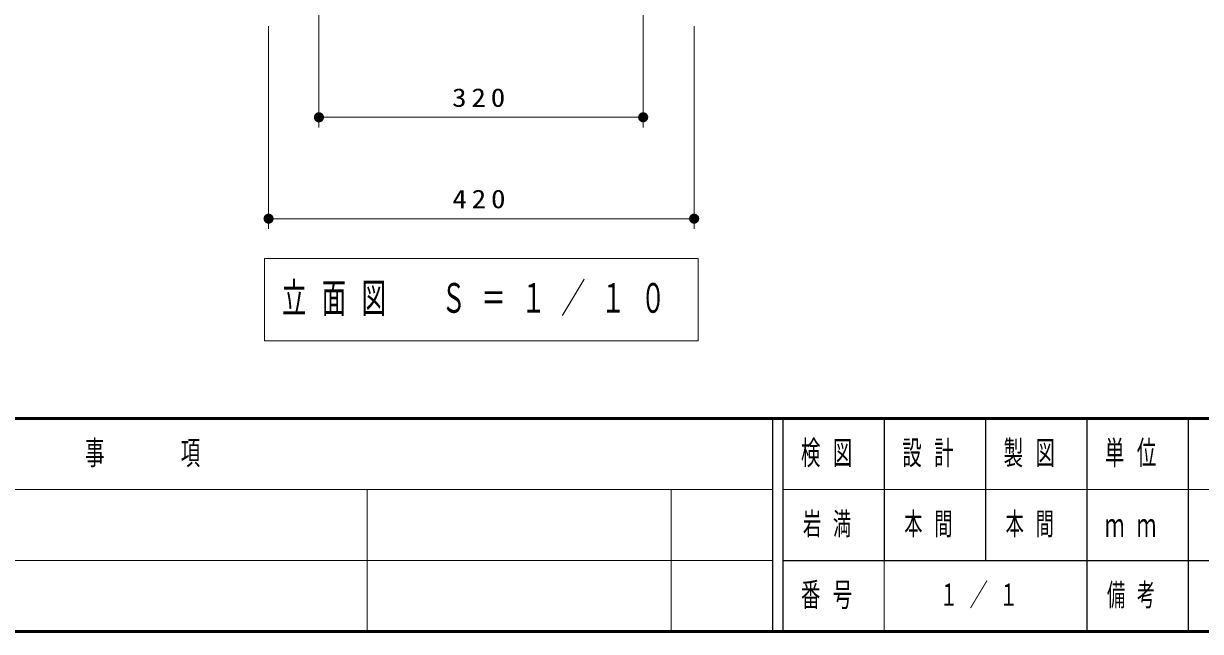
# Model space of a CAD drawing. Units: millimetres on the paper, scale 1:10. Extents: x -385 to 0, y 0 to 267.
# Drawn here: x -317.4 to -201.3, y 0 to 60 of the extents above; entities that cross this region are included whole.
import ezdxf

# ---------------------------------------------------------------- set-up
doc = ezdxf.new("R2010")
doc.units = ezdxf.units.MM
doc.layers.add('LY_1', color=7, linetype='Continuous', lineweight=25)
doc.layers.add('LY_2', color=7, linetype='Continuous', lineweight=13)
doc.styles.add('ＭＳ ゴシック', font='')
doc.styles.get('ＭＳ ゴシック').set_extended_font_data('MS Gothic')

# ---------------------------------------------------------------- blocks, each defined once
blk = doc.blocks.new('filled_dot')
at = {"color": 0, "linetype": 'Continuous', "lineweight": -2, "const_width": 1.25}
blk.add_lwpolyline([(-0.625, 0, 1), (0.625, 0, 1)], format="xyb", close=True, dxfattribs=at)

msp = doc.modelspace()

# ---------------------------------------------------------------- linework, layer by layer
at = {"layer": 'LY_1', "lineweight": 13}
for p, q in [((-288.269, 72.724), (-288.269, 49.724)), ((-256.269, 72.724), (-256.269, 49.724)), ((-293.239, 59.724), (-293.239, 39.724)), ((-251.239, 59.724), (-251.239, 39.724)), ((-256.269, 50.724), (-288.269, 50.724)), ((-251.239, 40.724), (-293.239, 40.724)), ((-293.639, 36.803), (-293.639, 28.669)), ((-250.839, 36.803), (-293.639, 36.803)), ((-250.839, 28.669), (-250.839, 36.803)), ((-293.639, 28.669), (-250.839, 28.669))]:
    msp.add_line(p, q, dxfattribs=at)
at = {"layer": 'LY_2', "lineweight": 50}
for p, q in [((-385, 21), (0, 21)), ((-385, 0), (0, 0))]:
    msp.add_line(p, q, dxfattribs=at)
at = {"layer": 'LY_2', "color": 211, "lineweight": 25}
for p, q in [((-243.5, 21), (-243.5, 0)), ((-242.5, 21), (-242.5, 0)), ((-232.5, 21), (-232.5, 7)), ((-222.5, 21), (-222.5, 7)), ((-212.5, 21), (-212.5, 0)), ((-202.5, 21), (-202.5, 7)), ((-242.5, 7), (0, 7))]:
    msp.add_line(p, q, dxfattribs=at)
at = {"layer": 'LY_2'}
for p, q in [((-385, 14), (-243.5, 14)), ((-283.5, 14), (-283.5, 0)), ((-253.5, 14), (-253.5, 0)), ((-242.5, 14), (-187.5, 14)), ((-385, 7), (-243.5, 7)), ((-232.5, 7), (-232.5, 0))]:
    msp.add_line(p, q, dxfattribs=at)
at = {"layer": 'LY_2', "lineweight": 25}
msp.add_line((-202.5, 7), (-202.5, 0), dxfattribs=at)

# ---------------------------------------------------------------- block references
at = {"layer": 'LY_1', "lineweight": 13, "xscale": 0.4, "yscale": 0.4}
for p in [(-288.269, 50.724), (-293.239, 40.724)]:
    msp.add_blockref('filled_dot', p, dxfattribs=at)
at = {"layer": 'LY_1', "lineweight": 13, "xscale": 0.4, "yscale": 0.4, "rotation": 180}
for p in [(-256.269, 50.724), (-251.239, 40.724)]:
    msp.add_blockref('filled_dot', p, dxfattribs=at)

# ---------------------------------------------------------------- texts
at = {"layer": 'LY_1', "style": 'ＭＳ ゴシック'}
for s, insert, char_height, attachment_point in [('\\T1.33;\\W1.15;320', (-272.269, 51.724), 1.833, 8), ('\\T1.33;\\W1.15;420', (-272.239, 41.724), 1.833, 8), ('\\T1.64;\\W0.6;立面図\u3000Ｓ＝１／１０', (-272.239, 32.736), 2.933, 5), ('\\T1.64;\\W0.6;岩満', (-240.5, 10.5), 2.199, 4), ('\\T1.64;\\W0.6;本間', (-230.5, 10.5), 2.199, 4), ('\\T1.64;\\W0.6;本間', (-220.5, 10.5), 2.199, 4), ('\\T1.64;\\W0.6;１／１', (-227, 3.5), 2.199, 4)]:
    msp.add_mtext(s, dxfattribs=dict(at, insert=insert, char_height=char_height, attachment_point=attachment_point))
at = {"layer": 'LY_2', "color": 4, "attachment_point": 4, "style": 'ＭＳ ゴシック'}
for s, insert, char_height in [('\\T1.64;\\W0.6;改\u3000\u3000訂\u3000\u3000事\u3000\u3000項', (-330.25, 17.5), 2.346), ('\\T1.64;\\W0.6;検図', (-240.7, 17.5), 2.346), ('\\T1.64;\\W0.6;設計', (-230.7, 17.5), 2.346), ('\\T1.64;\\W0.6;製図', (-220.7, 17.5), 2.346), ('\\T1.64;\\W0.6;単位', (-210.7, 17.5), 2.346), ('\\T1.64;\\W0.6;ｍｍ', (-210.7, 10.5), 2.346), ('\\T1.64;\\W0.6;番号', (-240.7, 3.5), 2.346), ('\\T1.64;\\W0.6;備考', (-210.5, 3.5), 2.199)]:
    msp.add_mtext(s, dxfattribs=dict(at, insert=insert, char_height=char_height))

doc.saveas('drawing.dxf')
